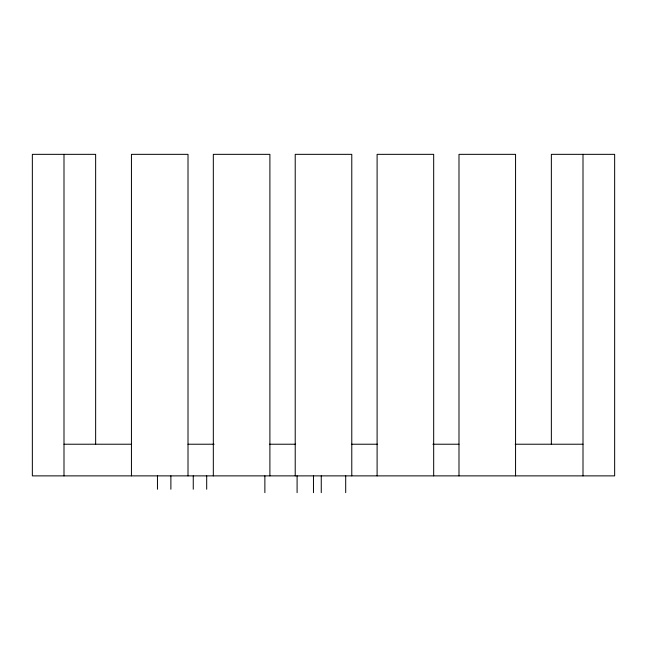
<?xml version="1.0" encoding="UTF-8"?>
<svg xmlns="http://www.w3.org/2000/svg" width="647" height="647" viewBox="0 0 647 647"><rect width="100%" height="100%" fill="white"/><g stroke="black" fill="none" stroke-linecap="round" stroke-linejoin="round"><path stroke-width="0.97" d="M63.996 444.222L131.438 444.222M188.01 444.222L214.1 444.222M269.589 444.222L295.622 444.222M351.596 444.222L377.403 444.222M432.9 444.222L458.99 444.222M515.174 444.222L583.004 444.222M583.004 154.342L583.004 475.877M551.357 444.222L551.357 154.342L614.65 154.342L614.65 475.877L32.35 475.877L32.35 154.342L95.643 154.342L95.643 444.222M515.562 475.877L515.562 154.342L458.99 154.342L458.99 475.877M433.676 475.877L433.676 154.342L377.104 154.342L377.104 475.877M351.782 475.877L351.782 154.342L295.218 154.342L295.218 475.877M345.7 475.877L345.7 492.658M321.26 475.877L321.26 492.658M313.471 475.877L313.471 492.658M297.094 475.877L297.094 492.658M269.896 475.877L269.896 154.342L213.324 154.342L213.324 475.877M264.874 475.877L264.874 492.658M206.692 475.877L206.692 489.237M193.259 475.877L193.259 489.237M188.01 475.877L188.01 154.342L131.438 154.342L131.438 475.877M170.881 475.877L170.881 489.237M157.456 475.877L157.456 489.237M63.996 154.342L63.996 475.877"/></g></svg>
